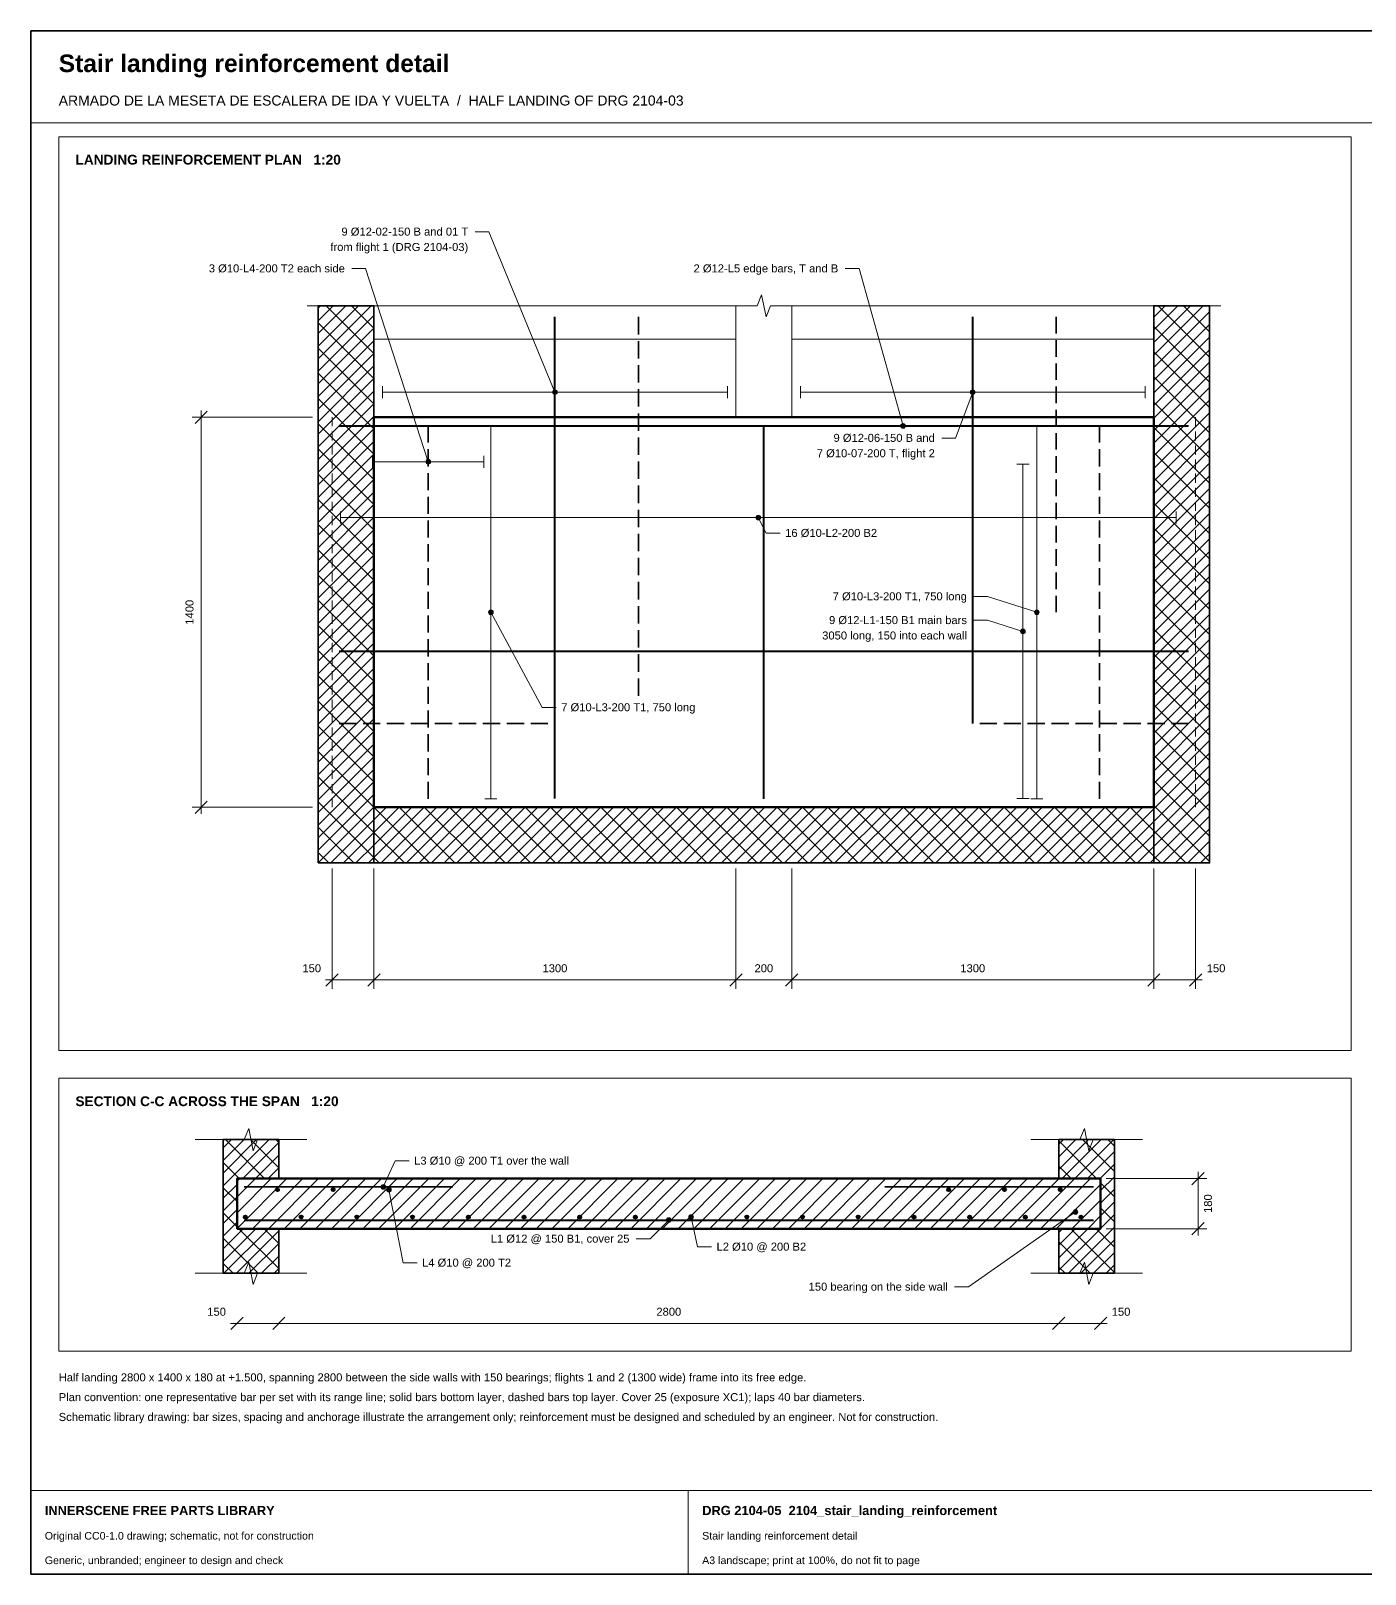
# Paper-space layout 'Layout1' of a CAD drawing. Header units: millimetres. Extents: x 10 to 410, y 10 to 287.
# Drawn here: x 10 to 249.5, y 10 to 287 of the extents above; entities that cross this region are included whole.
import ezdxf
from ezdxf.enums import TextEntityAlignment as Align

# ---------------------------------------------------------------- set-up
doc = ezdxf.new("R2010")
doc.units = ezdxf.units.MM
for name, color, linetype, lineweight, true_color in [('A-BORDER', 7, 'Continuous', 18, 0x6f8794), ('A-DIMS', 7, 'Continuous', 15, 0x46606d), ('A-TEXT', 7, 'Continuous', 15, 0x1b2a33), ('A-WALL', 7, 'Continuous', 35, 0x3a4a54), ('S-CONC', 7, 'Continuous', 50, 0x1f2d36), ('S-CONC-BYD', 7, 'Continuous', 18, 0x5b6b74), ('S-HATCH', 7, 'Continuous', 9, 0x9aa5aa), ('S-HIDDEN', 7, 'Continuous', 18, 0x5b6b74), ('S-REBAR', 7, 'Continuous', 40, 0xb2361f)]:
    doc.layers.add(name, color=color, linetype=linetype, lineweight=lineweight, true_color=true_color)
doc.styles.add('STR_BOLD', font='arialbd.ttf')
doc.styles.add('STR_REGULAR', font='arial.ttf')

psp = doc.layouts.get("Layout1")

# ---------------------------------------------------------------- hatches: boundary and pattern name
at = {"layer": 'A-DIMS'}
h = psp.add_hatch(color=256, dxfattribs=at)
edge = h.paths.add_edge_path()
edge.add_arc((104.07, 222.15), 0.42, 0, 360)
h = psp.add_hatch(color=256, dxfattribs=at)
edge = h.paths.add_edge_path()
edge.add_arc((179.07, 222.15), 0.42, 0, 360)
h = psp.add_hatch(color=256, dxfattribs=at)
edge = h.paths.add_edge_path()
edge.add_arc((166.57, 216.1), 0.42, 0, 360)
h = psp.add_hatch(color=256, dxfattribs=at)
edge = h.paths.add_edge_path()
edge.add_arc((81.32, 209.65), 0.42, 0, 360)
h = psp.add_hatch(color=256, dxfattribs=at)
edge = h.paths.add_edge_path()
edge.add_arc((140.57, 199.65), 0.42, 0, 360)
h = psp.add_hatch(color=256, dxfattribs=at)
edge = h.paths.add_edge_path()
edge.add_arc((92.57, 182.65), 0.42, 0, 360)
h = psp.add_hatch(color=256, dxfattribs=at)
edge = h.paths.add_edge_path()
edge.add_arc((190.57, 182.65), 0.42, 0, 360)
h = psp.add_hatch(color=256, dxfattribs=at)
edge = h.paths.add_edge_path()
edge.add_arc((188.07, 179.2), 0.42, 0, 360)
h = psp.add_hatch(color=256, dxfattribs=at)
edge = h.paths.add_edge_path()
edge.add_arc((73.26, 79.5), 0.42, 0, 360)
h = psp.add_hatch(color=256, dxfattribs=at)
edge = h.paths.add_edge_path()
edge.add_arc((74.26, 79), 0.42, 0, 360)
h = psp.add_hatch(color=256, dxfattribs=at)
edge = h.paths.add_edge_path()
edge.add_arc((197.51, 75), 0.42, 0, 360)
h = psp.add_hatch(color=256, dxfattribs=at)
edge = h.paths.add_edge_path()
edge.add_arc((124.51, 73.55), 0.42, 0, 360)
h = psp.add_hatch(color=256, dxfattribs=at)
edge = h.paths.add_edge_path()
edge.add_arc((128.51, 74.1), 0.42, 0, 360)
at = {"layer": 'S-REBAR'}
h = psp.add_hatch(color=256, dxfattribs=at)
edge = h.paths.add_edge_path()
edge.add_arc((54.26, 79), 0.28, 0, 360)
h = psp.add_hatch(color=256, dxfattribs=at)
edge = h.paths.add_edge_path()
edge.add_arc((64.26, 79), 0.28, 0, 360)
h = psp.add_hatch(color=256, dxfattribs=at)
edge = h.paths.add_edge_path()
edge.add_arc((74.26, 79), 0.28, 0, 360)
h = psp.add_hatch(color=256, dxfattribs=at)
edge = h.paths.add_edge_path()
edge.add_arc((174.76, 79), 0.28, 0, 360)
h = psp.add_hatch(color=256, dxfattribs=at)
edge = h.paths.add_edge_path()
edge.add_arc((184.76, 79), 0.28, 0, 360)
h = psp.add_hatch(color=256, dxfattribs=at)
edge = h.paths.add_edge_path()
edge.add_arc((194.76, 79), 0.28, 0, 360)
h = psp.add_hatch(color=256, dxfattribs=at)
edge = h.paths.add_edge_path()
edge.add_arc((48.51, 74.1), 0.28, 0, 360)
h = psp.add_hatch(color=256, dxfattribs=at)
edge = h.paths.add_edge_path()
edge.add_arc((58.51, 74.1), 0.28, 0, 360)
h = psp.add_hatch(color=256, dxfattribs=at)
edge = h.paths.add_edge_path()
edge.add_arc((68.51, 74.1), 0.28, 0, 360)
h = psp.add_hatch(color=256, dxfattribs=at)
edge = h.paths.add_edge_path()
edge.add_arc((78.51, 74.1), 0.28, 0, 360)
h = psp.add_hatch(color=256, dxfattribs=at)
edge = h.paths.add_edge_path()
edge.add_arc((88.51, 74.1), 0.28, 0, 360)
h = psp.add_hatch(color=256, dxfattribs=at)
edge = h.paths.add_edge_path()
edge.add_arc((98.51, 74.1), 0.28, 0, 360)
h = psp.add_hatch(color=256, dxfattribs=at)
edge = h.paths.add_edge_path()
edge.add_arc((108.51, 74.1), 0.28, 0, 360)
h = psp.add_hatch(color=256, dxfattribs=at)
edge = h.paths.add_edge_path()
edge.add_arc((118.51, 74.1), 0.28, 0, 360)
h = psp.add_hatch(color=256, dxfattribs=at)
edge = h.paths.add_edge_path()
edge.add_arc((128.51, 74.1), 0.28, 0, 360)
h = psp.add_hatch(color=256, dxfattribs=at)
edge = h.paths.add_edge_path()
edge.add_arc((138.51, 74.1), 0.28, 0, 360)
h = psp.add_hatch(color=256, dxfattribs=at)
edge = h.paths.add_edge_path()
edge.add_arc((148.51, 74.1), 0.28, 0, 360)
h = psp.add_hatch(color=256, dxfattribs=at)
edge = h.paths.add_edge_path()
edge.add_arc((158.51, 74.1), 0.28, 0, 360)
h = psp.add_hatch(color=256, dxfattribs=at)
edge = h.paths.add_edge_path()
edge.add_arc((168.51, 74.1), 0.28, 0, 360)
h = psp.add_hatch(color=256, dxfattribs=at)
edge = h.paths.add_edge_path()
edge.add_arc((178.51, 74.1), 0.28, 0, 360)
h = psp.add_hatch(color=256, dxfattribs=at)
edge = h.paths.add_edge_path()
edge.add_arc((188.51, 74.1), 0.28, 0, 360)
h = psp.add_hatch(color=256, dxfattribs=at)
edge = h.paths.add_edge_path()
edge.add_arc((198.51, 74.1), 0.28, 0, 360)

# ---------------------------------------------------------------- linework, layer by layer
at = {"layer": 'A-BORDER'}
for p, q in [((10, 270.5), (410, 270.5)), ((10, 25), (410, 25)), ((128, 10), (128, 25))]:
    psp.add_line(p, q, dxfattribs=at)
at = {"layer": 'A-BORDER', "lineweight": 35}
psp.add_lwpolyline([(10, 10), (410, 10), (410, 287), (10, 287)], close=True, dxfattribs=at)
at = {"layer": 'A-BORDER'}
for points in [[(15, 104), (247, 104), (247, 268), (15, 268)], [(15, 50), (247, 50), (247, 99), (15, 99)]]:
    psp.add_lwpolyline(points, close=True, dxfattribs=at)
at = {"layer": 'A-DIMS'}
for p, q in [((73.12, 221.05), (73.12, 223.25)), ((73.12, 222.15), (135.02, 222.15)), ((135.02, 221.05), (135.02, 223.25)), ((148.12, 221.05), (148.12, 223.25)), ((148.12, 222.15), (210.02, 222.15)), ((210.02, 221.05), (210.02, 223.25)), ((40.57, 146.45), (40.57, 218.85)), ((60.57, 217.65), (38.97, 217.65)), ((93.67, 216.15), (91.47, 216.15)), ((92.57, 149.15), (92.57, 216.15)), ((191.67, 216.15), (189.47, 216.15)), ((190.57, 149.15), (190.57, 216.15)), ((71.32, 208.55), (71.32, 210.75)), ((91.32, 208.55), (91.32, 210.75)), ((71.32, 209.65), (91.32, 209.65)), ((189.17, 209.2), (186.97, 209.2)), ((188.07, 149.2), (188.07, 209.2)), ((65.57, 198.55), (65.57, 200.75)), ((65.57, 199.65), (215.57, 199.65)), ((215.57, 198.55), (215.57, 200.75)), ((60.57, 147.65), (38.97, 147.65)), ((93.67, 149.15), (91.47, 149.15)), ((189.17, 149.2), (186.97, 149.2)), ((191.67, 149.15), (189.47, 149.15)), ((64.07, 136.65), (64.07, 115.05)), ((71.57, 136.65), (71.57, 115.05)), ((71.57, 136.65), (71.57, 115.05)), ((136.57, 136.65), (136.57, 115.05)), ((136.57, 136.65), (136.57, 115.05)), ((146.57, 136.65), (146.57, 115.05)), ((146.57, 136.65), (146.57, 115.05)), ((211.57, 136.65), (211.57, 115.05)), ((211.57, 136.65), (211.57, 115.05)), ((219.07, 136.65), (219.07, 115.05)), ((62.87, 116.65), (72.77, 116.65)), ((70.37, 116.65), (137.77, 116.65)), ((135.37, 116.65), (147.77, 116.65)), ((145.37, 116.65), (212.77, 116.65)), ((210.37, 116.65), (220.27, 116.65)), ((203.01, 81), (221.11, 81)), ((219.51, 70.8), (219.51, 82.2)), ((203.01, 72), (221.11, 72)), ((45.81, 55), (55.71, 55)), ((53.31, 55), (195.71, 55)), ((193.31, 55), (203.21, 55))]:
    psp.add_line(p, q, dxfattribs=at)
at = {"layer": 'A-DIMS', "lineweight": 30}
for p, q in [((39.47, 216.55), (41.67, 218.75)), ((39.47, 146.55), (41.67, 148.75)), ((62.97, 115.55), (65.17, 117.75)), ((70.47, 115.55), (72.67, 117.75)), ((70.47, 115.55), (72.67, 117.75)), ((135.47, 115.55), (137.67, 117.75)), ((135.47, 115.55), (137.67, 117.75)), ((145.47, 115.55), (147.67, 117.75)), ((145.47, 115.55), (147.67, 117.75)), ((210.47, 115.55), (212.67, 117.75)), ((210.47, 115.55), (212.67, 117.75)), ((217.97, 115.55), (220.17, 117.75)), ((218.41, 79.9), (220.61, 82.1)), ((218.41, 70.9), (220.61, 73.1)), ((45.91, 53.9), (48.11, 56.1)), ((53.41, 53.9), (55.61, 56.1)), ((53.41, 53.9), (55.61, 56.1)), ((193.41, 53.9), (195.61, 56.1)), ((193.41, 53.9), (195.61, 56.1)), ((200.91, 53.9), (203.11, 56.1))]:
    psp.add_line(p, q, dxfattribs=at)
at = {"layer": 'A-DIMS'}
for points in [[(89.73, 250.93), (92.23, 250.93), (104.07, 222.15)], [(67.59, 244.33), (70.09, 244.33), (81.32, 209.65)], [(156.16, 244.33), (158.66, 244.33), (166.57, 216.1)], [(59.57, 237.65), (140.37, 237.65), (141.17, 239.65), (141.97, 235.65), (142.77, 237.65), (223.57, 237.65)], [(173.5, 213.91), (176, 213.91), (179.07, 222.15)], [(144.5, 196.85), (142, 196.85), (140.57, 199.65)], [(179.24, 185.47), (181.74, 185.47), (190.57, 182.65)], [(104.3, 165.56), (101.8, 165.56), (92.57, 182.65)], [(179.24, 181.2), (181.74, 181.2), (188.07, 179.2)], [(39.51, 88), (48.31, 88), (49.11, 90), (49.91, 86), (50.71, 88), (59.51, 88)], [(189.51, 88), (198.31, 88), (199.11, 90), (199.91, 86), (200.71, 88), (209.51, 88)], [(77.9, 84.18), (75.4, 84.18), (73.26, 79.5)], [(79.32, 65.87), (76.82, 65.87), (74.26, 79)], [(175.81, 61.55), (178.31, 61.55), (197.51, 75)], [(118.67, 70.18), (121.17, 70.18), (124.51, 73.55)], [(132.18, 68.74), (129.68, 68.74), (128.51, 74.1)], [(39.51, 64), (48.31, 64), (49.11, 66), (49.91, 62), (50.71, 64), (59.51, 64)], [(189.51, 64), (198.31, 64), (199.11, 66), (199.91, 62), (200.71, 64), (209.51, 64)]]:
    psp.add_lwpolyline(points, dxfattribs=at)
for centre in [(104.07, 222.15), (179.07, 222.15), (166.57, 216.1), (81.32, 209.65), (140.57, 199.65), (92.57, 182.65), (190.57, 182.65), (188.07, 179.2), (73.26, 79.5), (74.26, 79), (197.51, 75), (124.51, 73.55), (128.51, 74.1)]:
    psp.add_circle(centre, 0.42, dxfattribs=at)
at = {"layer": 'A-WALL'}
for points in [[(61.57, 137.65), (71.57, 137.65), (71.57, 237.65), (61.57, 237.65)], [(211.57, 137.65), (221.57, 137.65), (221.57, 237.65), (211.57, 237.65)], [(71.57, 137.65), (211.57, 137.65), (211.57, 147.65), (71.57, 147.65)], [(44.51, 64), (54.51, 64), (54.51, 72), (47.01, 72), (47.01, 81), (54.51, 81), (54.51, 88), (44.51, 88)], [(204.51, 64), (194.51, 64), (194.51, 72), (202.01, 72), (202.01, 81), (194.51, 81), (194.51, 88), (204.51, 88)]]:
    psp.add_lwpolyline(points, close=True, dxfattribs=at)
at = {"layer": 'S-CONC'}
for points in [[(71.57, 147.65), (211.57, 147.65), (211.57, 217.65), (71.57, 217.65)], [(47.01, 72), (202.01, 72), (202.01, 81), (47.01, 81)]]:
    psp.add_lwpolyline(points, close=True, dxfattribs=at)
at = {"layer": 'S-CONC-BYD'}
for p, q in [((71.57, 217.65), (71.57, 237.65)), ((136.57, 217.65), (136.57, 237.65)), ((146.57, 217.65), (146.57, 237.65)), ((211.57, 217.65), (211.57, 237.65)), ((71.57, 231.65), (136.57, 231.65)), ((146.57, 231.65), (211.57, 231.65)), ((71.57, 217.65), (136.57, 217.65)), ((146.57, 217.65), (211.57, 217.65))]:
    psp.add_line(p, q, dxfattribs=at)
at = {"layer": 'S-HATCH'}
for p, q in [((61.57, 228.16), (71.06, 237.65)), ((61.57, 230.43), (68.8, 237.65)), ((61.57, 232.69), (66.54, 237.65)), ((61.57, 234.95), (64.27, 237.65)), ((61.57, 237.22), (62.01, 237.65)), ((61.57, 225.9), (71.57, 235.9)), ((63.03, 237.65), (71.57, 229.11)), ((67.56, 237.65), (71.57, 233.64)), ((211.57, 228.82), (220.4, 237.65)), ((211.57, 231.09), (218.14, 237.65)), ((211.57, 233.35), (215.88, 237.65)), ((211.57, 235.61), (213.62, 237.65)), ((211.57, 226.56), (221.57, 236.56)), ((212.37, 237.65), (221.57, 228.45)), ((216.9, 237.65), (221.57, 232.98)), ((221.42, 237.65), (221.57, 237.51)), ((61.57, 234.59), (71.57, 224.59)), ((61.57, 223.64), (71.57, 233.64)), ((211.57, 224.3), (221.57, 234.3)), ((211.57, 233.93), (221.57, 223.93)), ((61.57, 221.38), (71.57, 231.38)), ((61.57, 230.06), (71.57, 220.06)), ((211.57, 222.04), (221.57, 232.04)), ((61.57, 219.11), (71.57, 229.11)), ((211.57, 219.77), (221.57, 229.77)), ((211.57, 229.4), (221.57, 219.4)), ((211.57, 217.51), (221.57, 227.51)), ((61.57, 216.85), (71.57, 226.85)), ((61.57, 225.54), (71.57, 215.54)), ((61.57, 214.59), (71.57, 224.59)), ((211.57, 215.25), (221.57, 225.25)), ((211.57, 224.88), (221.57, 214.88)), ((61.57, 212.33), (71.57, 222.33)), ((211.57, 212.98), (221.57, 222.98)), ((61.57, 221.01), (71.57, 211.01)), ((61.57, 210.06), (71.57, 220.06)), ((211.57, 210.72), (221.57, 220.72)), ((211.57, 220.35), (221.57, 210.35)), ((61.57, 207.8), (71.57, 217.8)), ((61.57, 216.49), (71.57, 206.49)), ((211.57, 208.46), (221.57, 218.46)), ((211.57, 206.2), (221.57, 216.2)), ((61.57, 205.54), (71.57, 215.54)), ((211.57, 215.83), (221.57, 205.83)), ((211.57, 203.93), (221.57, 213.93)), ((61.57, 203.27), (71.57, 213.27)), ((61.57, 211.96), (71.57, 201.96)), ((61.57, 201.01), (71.57, 211.01)), ((211.57, 201.67), (221.57, 211.67)), ((211.57, 211.3), (221.57, 201.3)), ((61.57, 198.75), (71.57, 208.75)), ((211.57, 199.41), (221.57, 209.41)), ((61.57, 207.43), (71.57, 197.43)), ((61.57, 196.49), (71.57, 206.49)), ((211.57, 197.14), (221.57, 207.14)), ((211.57, 206.78), (221.57, 196.78)), ((61.57, 194.22), (71.57, 204.22)), ((61.57, 202.91), (71.57, 192.91)), ((211.57, 194.88), (221.57, 204.88)), ((211.57, 192.62), (221.57, 202.62)), ((211.57, 202.25), (221.57, 192.25)), ((61.57, 191.96), (71.57, 201.96)), ((61.57, 189.7), (71.57, 199.7)), ((211.57, 190.36), (221.57, 200.36)), ((61.57, 198.38), (71.57, 188.38)), ((61.57, 187.43), (71.57, 197.43)), ((211.57, 188.09), (221.57, 198.09)), ((211.57, 197.72), (221.57, 187.72)), ((61.57, 185.17), (71.57, 195.17)), ((211.57, 185.83), (221.57, 195.83)), ((61.57, 193.86), (71.57, 183.86)), ((61.57, 182.91), (71.57, 192.91)), ((211.57, 183.57), (221.57, 193.57)), ((211.57, 193.2), (221.57, 183.2)), ((211.57, 181.31), (221.57, 191.31)), ((61.57, 180.65), (71.57, 190.65)), ((61.57, 189.33), (71.57, 179.33)), ((61.57, 178.38), (71.57, 188.38)), ((211.57, 179.04), (221.57, 189.04)), ((211.57, 188.67), (221.57, 178.67)), ((61.57, 176.12), (71.57, 186.12)), ((211.57, 176.78), (221.57, 186.78)), ((61.57, 184.81), (71.57, 174.81)), ((61.57, 173.86), (71.57, 183.86)), ((211.57, 174.52), (221.57, 184.52)), ((211.57, 184.15), (221.57, 174.15)), ((61.57, 171.6), (71.57, 181.6)), ((61.57, 180.28), (71.57, 170.28)), ((211.57, 172.25), (221.57, 182.25)), ((61.57, 169.33), (71.57, 179.33)), ((211.57, 169.99), (221.57, 179.99)), ((211.57, 179.62), (221.57, 169.62)), ((211.57, 167.73), (221.57, 177.73)), ((61.57, 167.07), (71.57, 177.07)), ((61.57, 175.76), (71.57, 165.76)), ((61.57, 164.81), (71.57, 174.81)), ((211.57, 165.47), (221.57, 175.47)), ((211.57, 175.1), (221.57, 165.1)), ((61.57, 162.54), (71.57, 172.54)), ((211.57, 163.2), (221.57, 173.2)), ((61.57, 171.23), (71.57, 161.23)), ((61.57, 160.28), (71.57, 170.28)), ((211.57, 160.94), (221.57, 170.94)), ((211.57, 170.57), (221.57, 160.57)), ((61.57, 158.02), (71.57, 168.02)), ((61.57, 166.71), (71.57, 156.71)), ((211.57, 158.68), (221.57, 168.68)), ((211.57, 156.42), (221.57, 166.42)), ((61.57, 155.76), (71.57, 165.76)), ((61.57, 153.49), (71.57, 163.49)), ((211.57, 166.05), (221.57, 156.05)), ((211.57, 154.15), (221.57, 164.15)), ((61.57, 162.18), (71.57, 152.18)), ((61.57, 151.23), (71.57, 161.23)), ((211.57, 151.89), (221.57, 161.89)), ((211.57, 161.52), (221.57, 151.52)), ((61.57, 148.97), (71.57, 158.97)), ((211.57, 149.63), (221.57, 159.63)), ((61.57, 157.65), (71.57, 147.65)), ((61.57, 146.71), (71.57, 156.71)), ((211.57, 147.36), (221.57, 157.36)), ((211.57, 157), (221.57, 147)), ((61.57, 144.44), (71.57, 154.44)), ((61.57, 153.13), (71.57, 143.13)), ((211.57, 145.1), (221.57, 155.1)), ((211.57, 142.84), (221.57, 152.84)), ((211.57, 152.47), (221.57, 142.47)), ((61.57, 142.18), (71.57, 152.18)), ((61.57, 139.92), (71.57, 149.92)), ((211.57, 140.58), (221.57, 150.58)), ((61.57, 148.6), (71.57, 138.6)), ((61.57, 137.65), (71.57, 147.65)), ((71.57, 138.6), (80.62, 147.65)), ((71.57, 140.87), (78.36, 147.65)), ((71.57, 143.13), (76.1, 147.65)), ((71.57, 145.39), (73.83, 147.65)), ((71.57, 147.65), (81.57, 137.65)), ((72.89, 137.65), (82.89, 147.65)), ((75.15, 137.65), (85.15, 147.65)), ((76.1, 147.65), (86.1, 137.65)), ((77.41, 137.65), (87.41, 147.65)), ((79.67, 137.65), (89.67, 147.65)), ((80.62, 147.65), (90.62, 137.65)), ((81.94, 137.65), (91.94, 147.65)), ((84.2, 137.65), (94.2, 147.65)), ((85.15, 147.65), (95.15, 137.65)), ((86.46, 137.65), (96.46, 147.65)), ((88.72, 137.65), (98.72, 147.65)), ((89.67, 147.65), (99.67, 137.65)), ((90.99, 137.65), (100.99, 147.65)), ((93.25, 137.65), (103.25, 147.65)), ((94.2, 147.65), (104.2, 137.65)), ((95.51, 137.65), (105.51, 147.65)), ((97.78, 137.65), (107.78, 147.65)), ((98.72, 147.65), (108.72, 137.65)), ((100.04, 137.65), (110.04, 147.65)), ((102.3, 137.65), (112.3, 147.65)), ((103.25, 147.65), (113.25, 137.65)), ((104.56, 137.65), (114.56, 147.65)), ((106.83, 137.65), (116.83, 147.65)), ((107.78, 147.65), (117.78, 137.65)), ((109.09, 137.65), (119.09, 147.65)), ((111.35, 137.65), (121.35, 147.65)), ((112.3, 147.65), (122.3, 137.65)), ((113.62, 137.65), (123.62, 147.65)), ((115.88, 137.65), (125.88, 147.65)), ((116.83, 147.65), (126.83, 137.65)), ((118.14, 137.65), (128.14, 147.65)), ((120.4, 137.65), (130.4, 147.65)), ((121.35, 147.65), (131.35, 137.65)), ((122.67, 137.65), (132.67, 147.65)), ((124.93, 137.65), (134.93, 147.65)), ((125.88, 147.65), (135.88, 137.65)), ((127.19, 137.65), (137.19, 147.65)), ((129.45, 137.65), (139.45, 147.65)), ((130.4, 147.65), (140.4, 137.65)), ((131.72, 137.65), (141.72, 147.65)), ((133.98, 137.65), (143.98, 147.65)), ((134.93, 147.65), (144.93, 137.65)), ((136.24, 137.65), (146.24, 147.65)), ((138.51, 137.65), (148.51, 147.65)), ((139.45, 147.65), (149.45, 137.65)), ((140.77, 137.65), (150.77, 147.65)), ((143.03, 137.65), (153.03, 147.65)), ((143.98, 147.65), (153.98, 137.65)), ((145.29, 137.65), (155.29, 147.65)), ((147.56, 137.65), (157.56, 147.65)), ((148.51, 147.65), (158.51, 137.65)), ((149.82, 137.65), (159.82, 147.65)), ((152.08, 137.65), (162.08, 147.65)), ((153.03, 147.65), (163.03, 137.65)), ((154.34, 137.65), (164.34, 147.65)), ((156.61, 137.65), (166.61, 147.65)), ((157.56, 147.65), (167.56, 137.65)), ((158.87, 137.65), (168.87, 147.65)), ((161.13, 137.65), (171.13, 147.65)), ((162.08, 147.65), (172.08, 137.65)), ((163.4, 137.65), (173.4, 147.65)), ((165.66, 137.65), (175.66, 147.65)), ((166.61, 147.65), (176.61, 137.65)), ((167.92, 137.65), (177.92, 147.65)), ((170.18, 137.65), (180.18, 147.65)), ((171.13, 147.65), (181.13, 137.65)), ((172.45, 137.65), (182.45, 147.65)), ((174.71, 137.65), (184.71, 147.65)), ((175.66, 147.65), (185.66, 137.65)), ((176.97, 137.65), (186.97, 147.65)), ((179.23, 137.65), (189.23, 147.65)), ((180.18, 147.65), (190.18, 137.65)), ((181.5, 137.65), (191.5, 147.65)), ((183.76, 137.65), (193.76, 147.65)), ((184.71, 147.65), (194.71, 137.65)), ((186.02, 137.65), (196.02, 147.65)), ((188.29, 137.65), (198.29, 147.65)), ((189.23, 147.65), (199.23, 137.65)), ((190.55, 137.65), (200.55, 147.65)), ((192.81, 137.65), (202.81, 147.65)), ((193.76, 147.65), (203.76, 137.65)), ((195.07, 137.65), (205.07, 147.65)), ((197.34, 137.65), (207.34, 147.65)), ((198.29, 147.65), (208.29, 137.65)), ((199.6, 137.65), (209.6, 147.65)), ((201.86, 137.65), (211.57, 147.36)), ((202.81, 147.65), (211.57, 138.89)), ((207.34, 147.65), (211.57, 143.42)), ((211.57, 138.31), (221.57, 148.31)), ((211.57, 147.94), (221.57, 137.94)), ((61.57, 144.08), (68, 137.65)), ((63.83, 137.65), (71.57, 145.39)), ((204.12, 137.65), (211.57, 145.1)), ((213.18, 137.65), (221.57, 146.05)), ((66.1, 137.65), (71.57, 143.13)), ((71.57, 143.13), (77.05, 137.65)), ((206.39, 137.65), (211.57, 142.84)), ((211.57, 143.42), (217.34, 137.65)), ((215.44, 137.65), (221.57, 143.79)), ((217.7, 137.65), (221.57, 141.53)), ((61.57, 139.55), (63.47, 137.65)), ((68.36, 137.65), (71.57, 140.87)), ((70.62, 137.65), (71.57, 138.6)), ((71.57, 138.6), (72.52, 137.65)), ((208.65, 137.65), (211.57, 140.58)), ((211.57, 138.89), (212.81, 137.65)), ((219.96, 137.65), (221.57, 139.26)), ((210.91, 137.65), (211.57, 138.31)), ((44.51, 79.72), (52.79, 88)), ((44.51, 81.98), (50.53, 88)), ((44.51, 84.25), (48.26, 88)), ((44.51, 86.51), (46, 88)), ((44.92, 88), (51.92, 81)), ((48.05, 81), (54.51, 87.46)), ((49.44, 88), (54.51, 82.93)), ((53.97, 88), (54.51, 87.46)), ((194.51, 82.64), (199.87, 88)), ((194.51, 84.91), (197.6, 88)), ((194.51, 87.17), (195.34, 88)), ((194.51, 87.75), (201.26, 81)), ((195.13, 81), (202.13, 88)), ((197.39, 81), (204.39, 88)), ((198.78, 88), (204.51, 82.27)), ((203.31, 88), (204.51, 86.8)), ((44.51, 83.88), (47.39, 81)), ((50.31, 81), (54.51, 85.2)), ((194.51, 83.22), (196.73, 81)), ((199.65, 81), (204.51, 85.86)), ((201.92, 81), (204.51, 83.59)), ((47.01, 72.04), (55.97, 81)), ((47.01, 74.87), (53.14, 81)), ((47.01, 77.7), (50.31, 81)), ((47.01, 80.52), (47.49, 81)), ((49.8, 72), (58.8, 81)), ((52.58, 81), (54.51, 82.93)), ((52.63, 72), (61.63, 81)), ((55.46, 72), (64.46, 81)), ((58.28, 72), (67.28, 81)), ((61.11, 72), (70.11, 81)), ((63.94, 72), (72.94, 81)), ((66.77, 72), (75.77, 81)), ((69.6, 72), (78.6, 81)), ((72.43, 72), (81.43, 81)), ((75.26, 72), (84.26, 81)), ((78.08, 72), (87.08, 81)), ((80.91, 72), (89.91, 81)), ((83.74, 72), (92.74, 81)), ((86.57, 72), (95.57, 81)), ((89.4, 72), (98.4, 81)), ((92.23, 72), (101.23, 81)), ((95.05, 72), (104.05, 81)), ((97.88, 72), (106.88, 81)), ((100.71, 72), (109.71, 81)), ((103.54, 72), (112.54, 81)), ((106.37, 72), (115.37, 81)), ((109.2, 72), (118.2, 81)), ((112.02, 72), (121.02, 81)), ((114.85, 72), (123.85, 81)), ((117.68, 72), (126.68, 81)), ((120.51, 72), (129.51, 81)), ((123.34, 72), (132.34, 81)), ((126.17, 72), (135.17, 81)), ((129, 72), (138, 81)), ((131.82, 72), (140.82, 81)), ((134.65, 72), (143.65, 81)), ((137.48, 72), (146.48, 81)), ((140.31, 72), (149.31, 81)), ((143.14, 72), (152.14, 81)), ((145.97, 72), (154.97, 81)), ((148.79, 72), (157.79, 81)), ((151.62, 72), (160.62, 81)), ((154.45, 72), (163.45, 81)), ((157.28, 72), (166.28, 81)), ((160.11, 72), (169.11, 81)), ((162.94, 72), (171.94, 81)), ((165.76, 72), (174.76, 81)), ((168.59, 72), (177.59, 81)), ((171.42, 72), (180.42, 81)), ((174.25, 72), (183.25, 81)), ((177.08, 72), (186.08, 81)), ((179.91, 72), (188.91, 81)), ((182.74, 72), (191.74, 81)), ((185.56, 72), (194.56, 81)), ((188.39, 72), (197.39, 81)), ((191.22, 72), (200.22, 81)), ((202.01, 78.83), (204.51, 81.33)), ((44.51, 77.46), (47.01, 79.96)), ((44.51, 79.36), (47.01, 76.86)), ((44.51, 75.2), (47.01, 77.7)), ((194.05, 72), (202.01, 79.96)), ((202.01, 80.25), (204.51, 77.75)), ((202.01, 76.57), (204.51, 79.07)), ((44.51, 72.93), (47.01, 75.43)), ((44.51, 74.83), (47.01, 72.33)), ((196.88, 72), (202.01, 77.13)), ((202.01, 74.3), (204.51, 76.8)), ((202.01, 75.72), (204.51, 73.22)), ((44.51, 70.67), (47.01, 73.17)), ((196.23, 64), (204.51, 72.28)), ((199.71, 72), (202.01, 74.3)), ((202.01, 72.04), (204.51, 74.54)), ((44.51, 66.14), (50.37, 72)), ((44.51, 68.41), (48.1, 72)), ((44.51, 70.31), (50.82, 64)), ((44.63, 64), (52.63, 72)), ((46.89, 64), (54.51, 71.62)), ((47.34, 72), (54.51, 64.83)), ((49.15, 64), (54.51, 69.36)), ((51.87, 72), (54.51, 69.36)), ((194.51, 64.54), (201.97, 72)), ((194.51, 66.8), (199.71, 72)), ((194.51, 69.07), (197.44, 72)), ((194.51, 71.33), (195.18, 72)), ((194.51, 69.65), (200.16, 64)), ((196.68, 72), (204.51, 64.17)), ((198.49, 64), (204.51, 70.02)), ((201.21, 72), (204.51, 68.7)), ((51.42, 64), (54.51, 67.09)), ((200.76, 64), (204.51, 67.75)), ((44.51, 65.78), (46.29, 64)), ((53.68, 64), (54.51, 64.83)), ((194.51, 65.12), (195.63, 64)), ((203.02, 64), (204.51, 65.49))]:
    psp.add_line(p, q, dxfattribs=at)
at = {"layer": 'S-HIDDEN'}
for p, q in [((64.07, 216.02), (64.07, 217.65)), ((219.07, 216.02), (219.07, 217.65)), ((64.07, 213.49), (64.07, 215.12)), ((219.07, 213.49), (219.07, 215.12)), ((64.07, 210.96), (64.07, 212.59)), ((219.07, 210.96), (219.07, 212.59)), ((64.07, 208.43), (64.07, 210.06)), ((219.07, 208.43), (219.07, 210.06)), ((64.07, 205.89), (64.07, 207.53)), ((64.07, 203.36), (64.07, 204.99)), ((219.07, 205.89), (219.07, 207.53)), ((219.07, 203.36), (219.07, 204.99)), ((64.07, 200.83), (64.07, 202.46)), ((219.07, 200.83), (219.07, 202.46)), ((64.07, 198.3), (64.07, 199.93)), ((219.07, 198.3), (219.07, 199.93)), ((64.07, 195.77), (64.07, 197.4)), ((219.07, 195.77), (219.07, 197.4)), ((64.07, 193.23), (64.07, 194.87)), ((219.07, 193.23), (219.07, 194.87)), ((64.07, 190.7), (64.07, 192.33)), ((219.07, 190.7), (219.07, 192.33)), ((64.07, 188.17), (64.07, 189.8)), ((219.07, 188.17), (219.07, 189.8)), ((64.07, 185.64), (64.07, 187.27)), ((219.07, 185.64), (219.07, 187.27)), ((64.07, 183.1), (64.07, 184.74)), ((219.07, 183.1), (219.07, 184.74)), ((64.07, 180.57), (64.07, 182.2)), ((219.07, 180.57), (219.07, 182.2)), ((64.07, 178.04), (64.07, 179.67)), ((219.07, 178.04), (219.07, 179.67)), ((64.07, 175.51), (64.07, 177.14)), ((64.07, 172.98), (64.07, 174.61)), ((219.07, 175.51), (219.07, 177.14)), ((219.07, 172.98), (219.07, 174.61)), ((64.07, 170.44), (64.07, 172.08)), ((219.07, 170.44), (219.07, 172.08)), ((64.07, 167.91), (64.07, 169.54)), ((219.07, 167.91), (219.07, 169.54)), ((64.07, 165.38), (64.07, 167.01)), ((219.07, 165.38), (219.07, 167.01)), ((64.07, 162.85), (64.07, 164.48)), ((219.07, 162.85), (219.07, 164.48)), ((64.07, 160.32), (64.07, 161.95)), ((219.07, 160.32), (219.07, 161.95)), ((64.07, 157.78), (64.07, 159.42)), ((219.07, 157.78), (219.07, 159.42)), ((64.07, 155.25), (64.07, 156.88)), ((219.07, 155.25), (219.07, 156.88)), ((64.07, 152.72), (64.07, 154.35)), ((219.07, 152.72), (219.07, 154.35)), ((64.07, 150.19), (64.07, 151.82)), ((219.07, 150.19), (219.07, 151.82)), ((64.07, 147.65), (64.07, 149.29)), ((219.07, 147.65), (219.07, 149.29))]:
    psp.add_line(p, q, dxfattribs=at)
at = {"layer": 'S-REBAR', "lineweight": 35}
for p, q in [((119.07, 232.53), (119.07, 235.65)), ((194.07, 232.69), (194.07, 235.65)), ((119.07, 228.2), (119.07, 231.33)), ((194.07, 228.52), (194.07, 231.49)), ((194.07, 224.35), (194.07, 227.32)), ((119.07, 223.88), (119.07, 227)), ((119.07, 219.55), (119.07, 222.68)), ((194.07, 220.18), (194.07, 223.15)), ((194.07, 216.01), (194.07, 218.98)), ((81.32, 213.09), (81.32, 216.15)), ((119.07, 215.23), (119.07, 218.35)), ((201.82, 213.09), (201.82, 216.15)), ((119.07, 210.9), (119.07, 214.03)), ((194.07, 211.84), (194.07, 214.81)), ((81.32, 208.83), (81.32, 211.89)), ((194.07, 207.67), (194.07, 210.64)), ((201.82, 208.83), (201.82, 211.89)), ((119.07, 206.58), (119.07, 209.7)), ((81.32, 204.57), (81.32, 207.63)), ((119.07, 202.25), (119.07, 205.38)), ((194.07, 203.5), (194.07, 206.47)), ((201.82, 204.57), (201.82, 207.63)), ((81.32, 200.3), (81.32, 203.37)), ((194.07, 199.33), (194.07, 202.3)), ((201.82, 200.3), (201.82, 203.37)), ((119.07, 197.93), (119.07, 201.05)), ((81.32, 196.04), (81.32, 199.1)), ((119.07, 193.6), (119.07, 196.73)), ((194.07, 195.16), (194.07, 198.13)), ((201.82, 196.04), (201.82, 199.1)), ((81.32, 191.78), (81.32, 194.84)), ((194.07, 190.99), (194.07, 193.96)), ((201.82, 191.78), (201.82, 194.84)), ((119.07, 189.28), (119.07, 192.4)), ((81.32, 187.52), (81.32, 190.58)), ((194.07, 186.82), (194.07, 189.79)), ((201.82, 187.52), (201.82, 190.58)), ((81.32, 183.25), (81.32, 186.32)), ((119.07, 184.95), (119.07, 188.08)), ((194.07, 182.65), (194.07, 185.62)), ((201.82, 183.25), (201.82, 186.32)), ((119.07, 180.63), (119.07, 183.75)), ((81.32, 178.99), (81.32, 182.05)), ((201.82, 178.99), (201.82, 182.05)), ((81.32, 174.73), (81.32, 177.79)), ((119.07, 176.3), (119.07, 179.43)), ((201.82, 174.73), (201.82, 177.79)), ((119.07, 171.98), (119.07, 175.1)), ((81.32, 170.47), (81.32, 173.53)), ((201.82, 170.47), (201.82, 173.53)), ((81.32, 166.2), (81.32, 169.27)), ((119.07, 167.65), (119.07, 170.78)), ((201.82, 166.2), (201.82, 169.27)), ((81.32, 161.94), (81.32, 165)), ((201.82, 161.94), (201.82, 165)), ((65.32, 162.65), (68.42, 162.65)), ((69.62, 162.65), (72.72, 162.65)), ((73.92, 162.65), (77.02, 162.65)), ((78.22, 162.65), (81.32, 162.65)), ((81.32, 157.68), (81.32, 160.74)), ((82.52, 162.65), (85.62, 162.65)), ((86.82, 162.65), (89.92, 162.65)), ((91.12, 162.65), (94.22, 162.65)), ((95.42, 162.65), (98.52, 162.65)), ((99.72, 162.65), (102.82, 162.65)), ((180.32, 162.65), (183.42, 162.65)), ((184.62, 162.65), (187.72, 162.65)), ((188.92, 162.65), (192.02, 162.65)), ((193.22, 162.65), (196.32, 162.65)), ((197.52, 162.65), (200.62, 162.65)), ((201.82, 162.65), (204.92, 162.65)), ((201.82, 157.68), (201.82, 160.74)), ((206.12, 162.65), (209.22, 162.65)), ((210.42, 162.65), (213.52, 162.65)), ((214.72, 162.65), (217.82, 162.65)), ((81.32, 153.42), (81.32, 156.48)), ((201.82, 153.42), (201.82, 156.48)), ((81.32, 149.15), (81.32, 152.22)), ((201.82, 149.15), (201.82, 152.22))]:
    psp.add_line(p, q, dxfattribs=at)
at = {"layer": 'S-REBAR', "lineweight": 40}
for points in [[(104.07, 149.2), (104.07, 235.65)], [(179.07, 162.65), (179.07, 235.65)], [(65.32, 216.1), (217.82, 216.1)], [(141.57, 149.15), (141.57, 216.15)], [(65.32, 175.65), (217.82, 175.65)], [(48.26, 73.55), (200.76, 73.55)]]:
    psp.add_lwpolyline(points, dxfattribs=at)
at = {"layer": 'S-REBAR', "lineweight": 35}
for points in [[(48.26, 79.5), (85.76, 79.5)], [(163.26, 79.5), (200.76, 79.5)]]:
    psp.add_lwpolyline(points, dxfattribs=at)
at = {"layer": 'S-REBAR'}
for centre in [(54.26, 79), (64.26, 79), (74.26, 79), (174.76, 79), (184.76, 79), (194.76, 79), (48.51, 74.1), (58.51, 74.1), (68.51, 74.1), (78.51, 74.1), (88.51, 74.1), (98.51, 74.1), (108.51, 74.1), (118.51, 74.1), (128.51, 74.1), (138.51, 74.1), (148.51, 74.1), (158.51, 74.1), (168.51, 74.1), (178.51, 74.1), (188.51, 74.1), (198.51, 74.1)]:
    psp.add_circle(centre, 0.28, dxfattribs=at)

# ---------------------------------------------------------------- texts
at = {"layer": 'A-DIMS', "style": 'STR_REGULAR'}
for s, p in [('1400', (39.19, 182.65)), ('180', (222.01, 76.5))]:
    psp.add_text(s, height=1.436, rotation=90, dxfattribs=at).set_placement(p, align=Align.CENTER)
for p in [(58.74, 118.03), (221.07, 118.03), (41.67, 56.38), (204.01, 56.38)]:
    psp.add_text('150', height=1.436, dxfattribs=at).set_placement(p)
for s, p in [('1300', (104.07, 118.03)), ('200', (141.57, 118.03)), ('1300', (179.07, 118.03)), ('2800', (124.51, 56.38))]:
    psp.add_text(s, height=1.436, dxfattribs=at).set_placement(p, align=Align.CENTER)
at = {"layer": 'A-TEXT'}
for s, height, style, p in [('Stair landing reinforcement detail', 3.1592, 'STR_BOLD', (15, 279.6)), ('ARMADO DE LA MESETA DE ESCALERA DE IDA Y VUELTA  /  HALF LANDING OF DRG 2104-03', 1.795, 'STR_REGULAR', (15, 273.6)), ('LANDING REINFORCEMENT PLAN   1:20', 1.7591, 'STR_BOLD', (18, 263)), ('9 Ø12-02-150 B and 01 T', 1.436, 'STR_REGULAR', (65.75, 250.25)), ('from flight 1 (DRG 2104-03)', 1.436, 'STR_REGULAR', (63.76, 247.49)), ('3 Ø10-L4-200 T2 each side', 1.436, 'STR_REGULAR', (41.94, 243.65)), ('2 Ø12-L5 edge bars, T and B', 1.436, 'STR_REGULAR', (128.95, 243.65)), ('9 Ø12-06-150 B and', 1.436, 'STR_REGULAR', (154.08, 213.23)), ('7 Ø10-07-200 T, flight 2', 1.436, 'STR_REGULAR', (151.08, 210.47)), ('16 Ø10-L2-200 B2', 1.436, 'STR_REGULAR', (145.4, 196.17)), ('7 Ø10-L3-200 T1, 750 long', 1.436, 'STR_REGULAR', (153.93, 184.79)), ('9 Ø12-L1-150 B1 main bars', 1.436, 'STR_REGULAR', (153.27, 180.52)), ('3050 long, 150 into each wall', 1.436, 'STR_REGULAR', (152.04, 177.76)), ('7 Ø10-L3-200 T1, 750 long', 1.436, 'STR_REGULAR', (105.2, 164.88)), ('SECTION C-C ACROSS THE SPAN   1:20', 1.7591, 'STR_BOLD', (18, 94)), ('L3 Ø10 @ 200 T1 over the wall', 1.436, 'STR_REGULAR', (78.8, 83.5)), ('L1 Ø12 @ 150 B1, cover 25', 1.436, 'STR_REGULAR', (92.55, 69.5)), ('L2 Ø10 @ 200 B2', 1.436, 'STR_REGULAR', (133.08, 68.06)), ('L4 Ø10 @ 200 T2', 1.436, 'STR_REGULAR', (80.22, 65.19)), ('150 bearing on the side wall', 1.436, 'STR_REGULAR', (149.61, 60.88)), ('Half landing 2800 x 1400 x 180 at +1.500, spanning 2800 between the side walls with 150 bearings; flights 1 and 2 (1300 wide) frame into its free edge.', 1.436, 'STR_REGULAR', (15, 44.6)), ('Plan convention: one representative bar per set with its range line; solid bars bottom layer, dashed bars top layer. Cover 25 (exposure XC1); laps 40 bar diameters.', 1.436, 'STR_REGULAR', (15, 41.05)), ('Schematic library drawing: bar sizes, spacing and anchorage illustrate the arrangement only; reinforcement must be designed and scheduled by an engineer. Not for construction.', 1.436, 'STR_REGULAR', (15, 37.5)), ('INNERSCENE FREE PARTS LIBRARY', 1.6514, 'STR_BOLD', (12.5, 20.6)), ('DRG 2104-05  2104_stair_landing_reinforcement', 1.6514, 'STR_BOLD', (130.5, 20.6)), ('Original CC0-1.0 drawing; schematic, not for construction', 1.3642, 'STR_REGULAR', (12.5, 16.2)), ('Stair landing reinforcement detail', 1.3642, 'STR_REGULAR', (130.5, 16.2)), ('Generic, unbranded; engineer to design and check', 1.3642, 'STR_REGULAR', (12.5, 11.8)), ('A3 landscape; print at 100%, do not fit to page', 1.3642, 'STR_REGULAR', (130.5, 11.8))]:
    psp.add_text(s, height=height, dxfattribs=dict(at, style=style)).set_placement(p)

doc.saveas('drawing.dxf')
